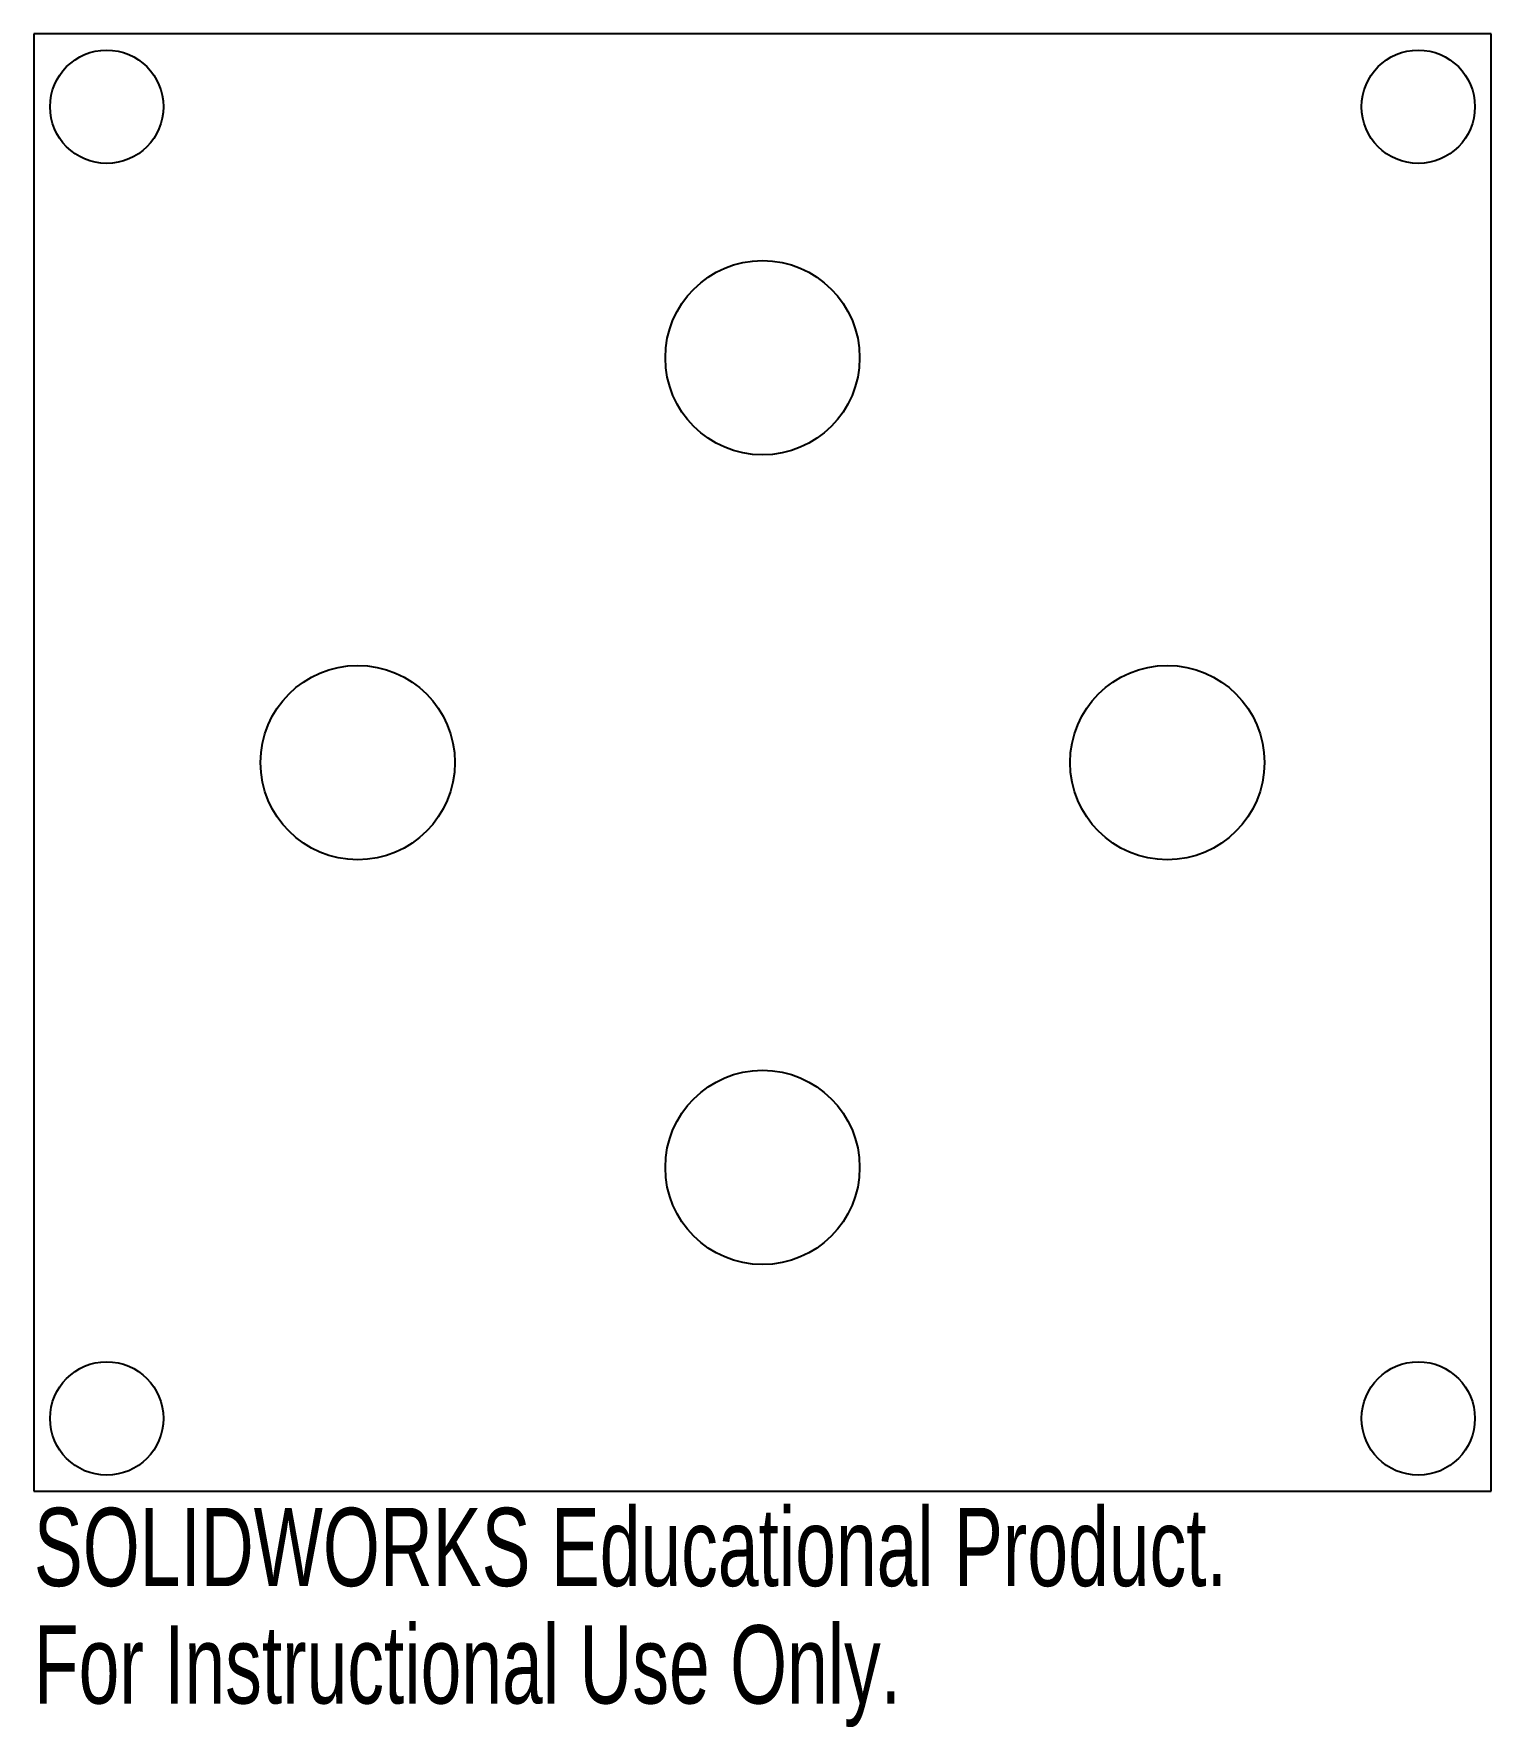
# Model space of a CAD drawing. Header units: millimetres. Extents: x -45 to 45, y -60 to 45.
import ezdxf

# ---------------------------------------------------------------- set-up
doc = ezdxf.new("R2010")
doc.units = ezdxf.units.MM
doc.styles.add('SLDTEXTSTYLE0', font='TXT', dxfattribs={"width": 0.7})

msp = doc.modelspace()

# ---------------------------------------------------------------- linework, layer by layer
at = {"color": 7, "linetype": 'Continuous', "lineweight": 25}
for p, q in [((45, 45), (-45, 45)), ((-45, 45), (-45, -45)), ((45, -45), (45, 45)), ((-45, -45), (45, -45))]:
    msp.add_line(p, q, dxfattribs=at)
for centre, radius in [((-40.5, 40.5), 3.5), ((40.5, 40.5), 3.5), ((0, 25), 6), ((-25, 0), 6), ((25, 0), 6), ((0, -25), 6), ((-40.5, -40.5), 3.5), ((40.5, -40.5), 3.5)]:
    msp.add_circle(centre, radius, dxfattribs=at)

# ---------------------------------------------------------------- texts
at = {"color": 7, "linetype": 'Continuous', "char_height": 4.8336, "attachment_point": 1, "style": 'SLDTEXTSTYLE0'}
for s, insert in [('SOLIDWORKS Educational Product.', (-45, -46.02)), ('For Instructional Use Only.', (-45, -53.27))]:
    msp.add_mtext(s, dxfattribs=dict(at, insert=insert))

doc.saveas('drawing.dxf')
